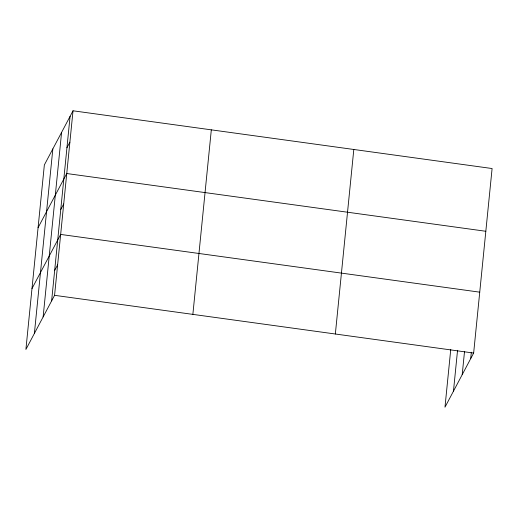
<?xml version="1.0" encoding="UTF-8"?>
<svg xmlns="http://www.w3.org/2000/svg" width="518" height="518" viewBox="0 0 518 518"><rect width="100%" height="100%" fill="white"/><g stroke="black" fill="none" stroke-linecap="round" stroke-linejoin="round"><path stroke-width="0.78" d="M34.389 333.443L52.842 148.906M43.13 316.925L61.59 132.388M51.619 300.893L70.079 116.362M73.025 110.794L44.354 164.938L25.9 349.469L54.571 295.325L73.025 110.794L492.1 168.531L473.646 353.062L444.975 407.206L450.744 349.52M192.864 314.381L211.318 129.843M335.347 334.013L353.807 149.475M453.464 391.181L457.549 350.317M462.205 374.663L464.529 351.424M470.694 358.631L471.335 352.221M66.939 147.734L69.885 142.159M38.079 227.68L66.751 173.53L485.826 231.274M60.755 209.55L63.708 203.982M31.993 288.571L60.658 234.427L479.733 292.165M54.662 270.448L57.615 264.879M54.571 295.325L473.646 353.062"/></g></svg>
